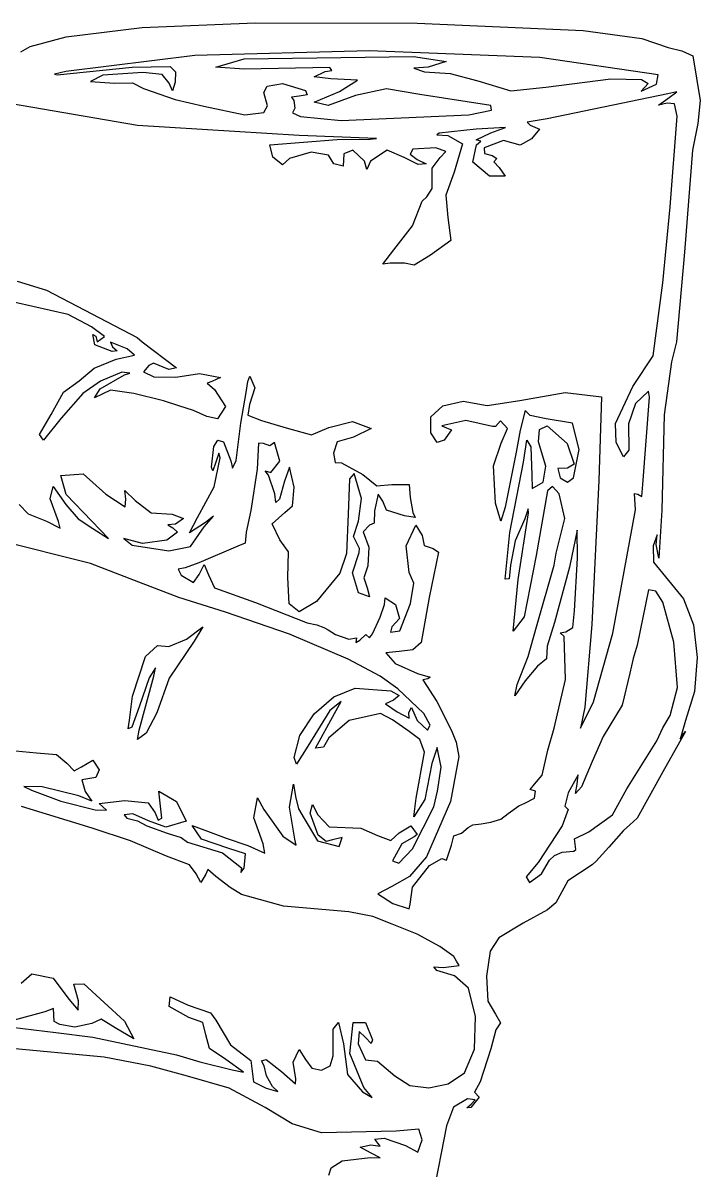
# Model space of a CAD drawing. Header units: centimetres. Extents: x 0 to 27.5, y -5.9 to 8.
# Drawn here: x 22.046 to 23.418, y 4.172 to 6.496 of the extents above; entities that cross this region are included whole.
import ezdxf

# ---------------------------------------------------------------- set-up
doc = ezdxf.new("R2010")
doc.units = ezdxf.units.CM
doc.header["$MEASUREMENT"] = 0
doc.layers.add('digi3 v3_Sketch1', color=7, linetype='Continuous')

msp = doc.modelspace()

# ---------------------------------------------------------------- linework, layer by layer
at = {"layer": 'digi3 v3_Sketch1'}
for p, q in [((22.1331, 6.4677), (22.287, 6.4866)), ((22.287, 6.4866), (22.516, 6.496)), ((22.516, 6.496), (22.8445, 6.4956)), ((22.8445, 6.4956), (23.1808, 6.481)), ((22.0601, 6.4485), (22.1331, 6.4677)), ((23.1808, 6.481), (23.2999, 6.4648)), ((23.2999, 6.4648), (23.3531, 6.446)), ((22.041, 6.4373), (22.0601, 6.4485)), ((22.7469, 6.4395), (22.3937, 6.4303)), ((23.093, 6.4261), (22.7469, 6.4395)), ((23.3531, 6.446), (23.3806, 6.4397)), ((23.3806, 6.4397), (23.4028, 6.4291)), ((22.3937, 6.4303), (22.1327, 6.3979)), ((22.4363, 6.4062), (22.4936, 6.4233)), ((22.4936, 6.4233), (22.8371, 6.428)), ((22.8371, 6.428), (22.9031, 6.4176)), ((22.9031, 6.4176), (22.8669, 6.4065)), ((23.3324, 6.3906), (23.093, 6.4261)), ((23.4028, 6.4291), (23.4176, 6.3389)), ((22.1327, 6.3979), (22.1093, 6.3919)), ((22.1093, 6.3919), (22.115, 6.3907)), ((22.115, 6.3907), (22.2671, 6.4063)), ((22.2885, 6.3956), (22.2075, 6.3903)), ((22.2671, 6.4063), (22.3438, 6.4077)), ((22.3276, 6.3918), (22.2885, 6.3956)), ((22.3421, 6.3742), (22.3276, 6.3918)), ((22.3438, 6.4077), (22.3546, 6.3969)), ((22.3546, 6.3969), (22.3538, 6.3762)), ((22.4936, 6.4024), (22.4363, 6.4062)), ((22.6676, 6.4058), (22.4936, 6.4024)), ((22.6355, 6.387), (22.6579, 6.3976)), ((22.6579, 6.3976), (22.6716, 6.3997)), ((22.6716, 6.3997), (22.6676, 6.4058)), ((22.8669, 6.4065), (22.8379, 6.4047)), ((22.8379, 6.4047), (22.859, 6.3969)), ((22.859, 6.3969), (22.911, 6.3938)), ((22.911, 6.3938), (22.9674, 6.3785)), ((22.2075, 6.3903), (22.1826, 6.3773)), ((22.1826, 6.3773), (22.2308, 6.3739)), ((22.2308, 6.3739), (22.2678, 6.3749)), ((22.2678, 6.3749), (22.2899, 6.3632)), ((22.3489, 6.3584), (22.3421, 6.3742)), ((22.3538, 6.3762), (22.3489, 6.3584)), ((22.5335, 6.3549), (22.5406, 6.368)), ((22.5406, 6.368), (22.5715, 6.3732)), ((22.5715, 6.3732), (22.6182, 6.3589)), ((22.6695, 6.383), (22.6355, 6.387)), ((22.7233, 6.38), (22.6695, 6.383)), ((22.6867, 6.357), (22.7233, 6.38)), ((22.9674, 6.3785), (23.0344, 6.3585)), ((23.1052, 6.3662), (23.2369, 6.3825)), ((23.2369, 6.3825), (23.2986, 6.3816)), ((23.3125, 6.3731), (23.2981, 6.358)), ((23.2981, 6.358), (23.3293, 6.3721)), ((23.2986, 6.3816), (23.3125, 6.3731)), ((23.3293, 6.3721), (23.3324, 6.3906)), ((22.2899, 6.3632), (22.354, 6.341)), ((22.5409, 6.3278), (22.5335, 6.3549)), ((22.6051, 6.3475), (22.5895, 6.3454)), ((22.5895, 6.3454), (22.5942, 6.3388)), ((22.6216, 6.3501), (22.6051, 6.3475)), ((22.6182, 6.3589), (22.6216, 6.3501)), ((22.6355, 6.3358), (22.6867, 6.357)), ((22.7196, 6.3487), (22.6643, 6.3287)), ((22.7824, 6.3625), (22.7196, 6.3487)), ((22.8495, 6.3512), (22.7824, 6.3625)), ((22.9936, 6.329), (22.8495, 6.3512)), ((23.0344, 6.3585), (23.1052, 6.3662)), ((23.3521, 6.3524), (23.1081, 6.3017)), ((23.3521, 6.3429), (23.3707, 6.3561)), ((23.3707, 6.3561), (23.3521, 6.3524)), ((22.2774, 6.2881), (21.9981, 6.3363)), ((22.354, 6.341), (22.4119, 6.3271)), ((22.4119, 6.3271), (22.4951, 6.3098)), ((22.5335, 6.3144), (22.5409, 6.3278)), ((22.5965, 6.3233), (22.5918, 6.314)), ((22.5942, 6.3388), (22.5965, 6.3233)), ((22.6643, 6.3287), (22.6355, 6.3358)), ((22.9948, 6.3191), (22.9936, 6.329)), ((23.3333, 6.3297), (23.3521, 6.3429)), ((23.3512, 6.3335), (23.3333, 6.3297)), ((23.3657, 6.3322), (23.3512, 6.3335)), ((23.3711, 6.3073), (23.3657, 6.3322)), ((23.4176, 6.3389), (23.4131, 6.2922)), ((22.4951, 6.3098), (22.5335, 6.3144)), ((22.5918, 6.314), (22.6083, 6.3066)), ((22.6083, 6.3066), (22.6905, 6.2981)), ((22.6905, 6.2981), (22.9491, 6.31)), ((22.9491, 6.31), (22.9948, 6.3191)), ((22.9491, 6.31), (22.9491, 6.31)), ((23.1081, 6.3017), (23.0676, 6.2948)), ((23.3567, 6.1236), (23.3711, 6.3073)), ((22.6054, 6.2683), (22.2774, 6.2881)), ((22.9638, 6.2811), (22.8889, 6.2724)), ((23.0235, 6.2844), (22.9638, 6.2811)), ((22.9937, 6.2734), (23.0235, 6.2844)), ((23.0676, 6.2948), (23.0733, 6.2887)), ((23.0733, 6.2887), (23.0923, 6.2809)), ((23.0923, 6.2809), (23.0758, 6.2609)), ((23.4131, 6.2922), (23.4021, 6.2384)), ((22.5456, 6.2489), (22.6825, 6.2597)), ((22.7621, 6.2622), (22.6054, 6.2683)), ((22.6825, 6.2597), (22.7494, 6.2607)), ((22.7494, 6.2607), (22.7621, 6.2622)), ((22.8889, 6.2724), (22.8842, 6.2693)), ((22.8842, 6.2693), (22.9063, 6.268)), ((22.9063, 6.268), (22.9362, 6.2512)), ((22.9638, 6.2589), (22.9937, 6.2734)), ((22.9733, 6.2563), (22.9638, 6.2589)), ((22.9649, 6.249), (22.9733, 6.2563)), ((23.0191, 6.258), (22.9801, 6.2431)), ((23.0534, 6.2484), (23.0191, 6.258)), ((23.0758, 6.2609), (23.0534, 6.2484)), ((22.5517, 6.224), (22.5456, 6.2489)), ((22.6293, 6.2341), (22.5854, 6.2217)), ((22.6645, 6.2278), (22.6293, 6.2341)), ((22.6961, 6.2307), (22.6945, 6.2061)), ((22.7143, 6.2382), (22.6961, 6.2307)), ((22.7378, 6.2157), (22.7143, 6.2382)), ((22.7836, 6.2385), (22.7496, 6.2157)), ((22.818, 6.2232), (22.7836, 6.2385)), ((22.8358, 6.2402), (22.8304, 6.2303)), ((22.8304, 6.2303), (22.8443, 6.2195)), ((22.8824, 6.2432), (22.8358, 6.2402)), ((22.9022, 6.2355), (22.8824, 6.2432)), ((22.8912, 6.2235), (22.9022, 6.2355)), ((22.9362, 6.2512), (22.9196, 6.1936)), ((22.9573, 6.214), (22.9649, 6.249)), ((22.9801, 6.2431), (22.981, 6.2316)), ((22.981, 6.2316), (22.9964, 6.2274)), ((23.4021, 6.2384), (23.3864, 6.0313)), ((22.5713, 6.2087), (22.5517, 6.224)), ((22.5854, 6.2217), (22.5713, 6.2087)), ((22.6754, 6.2103), (22.6645, 6.2278)), ((22.6945, 6.2061), (22.6754, 6.2103)), ((22.7426, 6.1989), (22.7378, 6.2157)), ((22.7496, 6.2157), (22.7426, 6.1989)), ((22.8465, 6.2089), (22.818, 6.2232)), ((22.8443, 6.2195), (22.8629, 6.2108)), ((22.8629, 6.2108), (22.8465, 6.2089)), ((22.875, 6.2019), (22.8912, 6.2235)), ((22.991, 6.1854), (22.9573, 6.214)), ((22.9964, 6.2274), (23.0056, 6.2214)), ((23.0056, 6.2214), (22.9994, 6.2145)), ((22.9994, 6.2145), (23.0105, 6.2031)), ((22.8746, 6.1609), (22.875, 6.2019)), ((22.9196, 6.1936), (22.9027, 6.147)), ((23.0225, 6.1854), (22.991, 6.1854)), ((23.0105, 6.2031), (23.0225, 6.1854)), ((22.8642, 6.1436), (22.8746, 6.1609)), ((22.8543, 6.135), (22.8642, 6.1436)), ((22.9027, 6.147), (22.9064, 6.102)), ((22.8351, 6.085), (22.8543, 6.135)), ((23.3421, 5.9693), (23.3567, 6.1236)), ((22.9064, 6.102), (22.9125, 6.0553)), ((22.797, 6.0362), (22.8351, 6.085)), ((22.9125, 6.0553), (22.8712, 6.0253)), ((22.7746, 6.0072), (22.797, 6.0362)), ((22.8712, 6.0253), (22.8381, 6.0054)), ((23.3864, 6.0313), (23.3696, 5.8499)), ((22.7896, 6.0091), (22.7746, 6.0072)), ((22.819, 6.0095), (22.7896, 6.0091)), ((22.8381, 6.0054), (22.819, 6.0095)), ((22.034, 5.9731), (22.0931, 5.9545)), ((22.0931, 5.9545), (22.2768, 5.8587)), ((23.3227, 5.8213), (23.3421, 5.9693)), ((22.1374, 5.9051), (21.9916, 5.9379)), ((22.1846, 5.8802), (22.1374, 5.9051)), ((22.2105, 5.8607), (22.1846, 5.8802)), ((22.1913, 5.8438), (22.1872, 5.8648)), ((22.1872, 5.8648), (22.1931, 5.8613)), ((22.1931, 5.8613), (22.196, 5.8498)), ((22.196, 5.8498), (22.2105, 5.8607)), ((22.2768, 5.8587), (22.2872, 5.8498)), ((22.2264, 5.8301), (22.1913, 5.8438)), ((22.2228, 5.849), (22.227, 5.8399)), ((22.2566, 5.8355), (22.2228, 5.849)), ((22.227, 5.8399), (22.2368, 5.8319)), ((22.2719, 5.8227), (22.2566, 5.8355)), ((22.2872, 5.8498), (22.3565, 5.7971)), ((23.3696, 5.8499), (23.36, 5.8092)), ((22.19, 5.7967), (22.2346, 5.8149)), ((22.2368, 5.8319), (22.2264, 5.8301)), ((22.2346, 5.8149), (22.2719, 5.8227)), ((23.2817, 5.7595), (23.3227, 5.8213)), ((22.1598, 5.7711), (22.19, 5.7967)), ((22.246, 5.7888), (22.2024, 5.7704)), ((22.2623, 5.7868), (22.246, 5.7888)), ((22.2516, 5.7834), (22.2623, 5.7868)), ((22.3007, 5.8018), (22.2898, 5.7891)), ((22.2898, 5.7891), (22.3109, 5.7789)), ((22.31, 5.8067), (22.3007, 5.8018)), ((22.3415, 5.794), (22.31, 5.8067)), ((22.3565, 5.7971), (22.3415, 5.794)), ((23.36, 5.8092), (23.345, 5.7022)), ((22.1275, 5.748), (22.1598, 5.7711)), ((22.2024, 5.7704), (22.1667, 5.7451)), ((22.2018, 5.7549), (22.2516, 5.7834)), ((22.3109, 5.7789), (22.3557, 5.7782)), ((22.3557, 5.7782), (22.4035, 5.7857)), ((22.4035, 5.7857), (22.4461, 5.7777)), ((22.4286, 5.7697), (22.4186, 5.7664)), ((22.4186, 5.7664), (22.4336, 5.7535)), ((22.4461, 5.7777), (22.4286, 5.7697)), ((22.4976, 5.7474), (22.5011, 5.7698)), ((22.5011, 5.7698), (22.5052, 5.7802)), ((22.5052, 5.7802), (22.5155, 5.757)), ((22.1026, 5.7026), (22.1275, 5.748)), ((22.1667, 5.7451), (22.1227, 5.6951)), ((22.1909, 5.7362), (22.2018, 5.7549)), ((22.2232, 5.7519), (22.1909, 5.7362)), ((22.2701, 5.7454), (22.2232, 5.7519)), ((22.3307, 5.7304), (22.2701, 5.7454)), ((22.4336, 5.7535), (22.456, 5.7189)), ((22.4874, 5.6855), (22.4976, 5.7474)), ((22.5155, 5.757), (22.5047, 5.7233)), ((23.0524, 5.731), (23.1446, 5.7475)), ((23.1446, 5.7475), (23.218, 5.7384)), ((23.246, 5.6847), (23.2817, 5.7595)), ((23.3131, 5.7503), (23.2865, 5.7249)), ((23.3154, 5.7378), (23.3131, 5.7503)), ((22.3614, 5.7204), (22.3307, 5.7304)), ((22.3911, 5.7105), (22.3614, 5.7204)), ((22.456, 5.7189), (22.4395, 5.6939)), ((22.5047, 5.7233), (22.5011, 5.7012)), ((22.8719, 5.6977), (22.8965, 5.7205)), ((22.8965, 5.7205), (22.9376, 5.7298)), ((22.9376, 5.7298), (22.9864, 5.7213)), ((22.9864, 5.7213), (23.0524, 5.731)), ((23.218, 5.7384), (23.2123, 5.5693)), ((23.2865, 5.7249), (23.2728, 5.6837)), ((23.3017, 5.5611), (23.3154, 5.7378)), ((22.0792, 5.6619), (22.1026, 5.7026)), ((22.1227, 5.6951), (22.0872, 5.6507)), ((22.4185, 5.6987), (22.3911, 5.7105)), ((22.4395, 5.6939), (22.4185, 5.6987)), ((22.5011, 5.7012), (22.5288, 5.6905)), ((22.8724, 5.6656), (22.8719, 5.6977)), ((23.0633, 5.7105), (23.0534, 5.6712)), ((23.0733, 5.7006), (23.0633, 5.7105)), ((23.1057, 5.694), (23.0733, 5.7006)), ((23.1593, 5.6853), (23.1057, 5.694)), ((23.345, 5.7022), (23.3404, 5.5089)), ((22.4773, 5.6098), (22.4874, 5.6855)), ((22.5288, 5.6905), (22.5791, 5.6756)), ((22.5791, 5.6756), (22.63, 5.6613)), ((22.63, 5.6613), (22.6655, 5.6761)), ((22.6655, 5.6761), (22.7133, 5.6886)), ((22.7133, 5.6886), (22.7509, 5.6741)), ((22.7509, 5.6741), (22.7153, 5.6569)), ((22.9432, 5.6905), (22.8941, 5.68)), ((22.8941, 5.68), (22.904, 5.6756)), ((22.9137, 5.672), (22.8993, 5.6509)), ((22.904, 5.6756), (22.9137, 5.672)), ((22.997, 5.6781), (22.9432, 5.6905)), ((23.0028, 5.6781), (22.997, 5.6781)), ((23.0129, 5.6901), (23.0028, 5.6781)), ((23.0277, 5.6742), (23.0129, 5.6901)), ((23.0149, 5.6446), (23.0277, 5.6742)), ((23.0534, 5.6712), (23.0447, 5.6266)), ((23.0901, 5.6471), (23.0925, 5.6722)), ((23.0925, 5.6722), (23.1077, 5.6799)), ((23.1077, 5.6799), (23.148, 5.6442)), ((23.1729, 5.6317), (23.1593, 5.6853)), ((23.2473, 5.6463), (23.246, 5.6847)), ((23.2728, 5.6837), (23.273, 5.6305)), ((22.0872, 5.6507), (22.0792, 5.6619)), ((22.4323, 5.6379), (22.4408, 5.6504)), ((22.4408, 5.6504), (22.452, 5.6475)), ((22.452, 5.6475), (22.4666, 5.6091)), ((22.7153, 5.6569), (22.682, 5.6471)), ((22.8851, 5.6462), (22.8724, 5.6656)), ((22.8993, 5.6509), (22.8851, 5.6462)), ((23.0598, 5.6063), (23.0669, 5.6506)), ((23.0669, 5.6506), (23.0745, 5.637)), ((22.4275, 5.596), (22.4323, 5.6379)), ((22.4422, 5.6242), (22.4361, 5.6059)), ((22.4449, 5.6149), (22.4422, 5.6242)), ((22.523, 5.6448), (22.5205, 5.5922)), ((22.5332, 5.6439), (22.523, 5.6448)), ((22.5456, 5.6395), (22.5332, 5.6439)), ((22.5556, 5.6457), (22.5456, 5.6395)), ((22.5664, 5.6084), (22.5556, 5.6457)), ((22.682, 5.6471), (22.675, 5.6246)), ((22.675, 5.6246), (22.6785, 5.6057)), ((22.9991, 5.5987), (23.0149, 5.6446)), ((23.0447, 5.6266), (23.0227, 5.5148)), ((23.0745, 5.637), (23.0765, 5.5797)), ((23.105, 5.5982), (23.0901, 5.6471)), ((23.148, 5.6442), (23.1622, 5.6019)), ((23.161, 5.5742), (23.1729, 5.6317)), ((23.2626, 5.6168), (23.2473, 5.6463)), ((23.273, 5.6305), (23.2626, 5.6168)), ((22.4361, 5.6059), (22.4302, 5.5887)), ((22.433, 5.5565), (22.4449, 5.6149)), ((22.4666, 5.6091), (22.4703, 5.5938)), ((22.4703, 5.5938), (22.4773, 5.6098)), ((22.5481, 5.5855), (22.5664, 5.6084)), ((22.6785, 5.6057), (22.6909, 5.6049)), ((22.6909, 5.6049), (22.7344, 5.5814)), ((23.0322, 5.4635), (23.0598, 5.6063)), ((23.1622, 5.6019), (23.1489, 5.5942)), ((22.1224, 5.5793), (22.1673, 5.5827)), ((22.1333, 5.5409), (22.1224, 5.5793)), ((22.1673, 5.5827), (22.2137, 5.5411)), ((22.4302, 5.5887), (22.4275, 5.596)), ((22.5205, 5.5922), (22.5072, 5.5081)), ((22.5367, 5.5883), (22.5481, 5.5855)), ((22.5432, 5.5796), (22.5367, 5.5883)), ((22.5558, 5.5417), (22.5432, 5.5796)), ((22.5855, 5.596), (22.5754, 5.568)), ((22.5954, 5.5558), (22.5855, 5.596)), ((22.7167, 5.5833), (22.7074, 5.5725)), ((22.7317, 5.5323), (22.7167, 5.5833)), ((22.7344, 5.5814), (22.7627, 5.5583)), ((23.003, 5.5232), (22.9991, 5.5987)), ((23.0765, 5.5797), (23.0773, 5.5526)), ((23.0994, 5.5659), (23.105, 5.5982)), ((23.1489, 5.5942), (23.1293, 5.5931)), ((23.1293, 5.5931), (23.1344, 5.5744)), ((22.1009, 5.5319), (22.1069, 5.5566)), ((22.1069, 5.5566), (22.1328, 5.5207)), ((22.3994, 5.4939), (22.433, 5.5565)), ((22.5754, 5.568), (22.5656, 5.5312)), ((22.5916, 5.5176), (22.5954, 5.5558)), ((22.7074, 5.5725), (22.7049, 5.5009)), ((22.7627, 5.5583), (22.7931, 5.5607)), ((22.7931, 5.5607), (22.828, 5.5611)), ((22.828, 5.5611), (22.8301, 5.5345)), ((23.0773, 5.5526), (23.0994, 5.5659)), ((23.1185, 5.5568), (23.1088, 5.5479)), ((23.1323, 5.5422), (23.1185, 5.5568)), ((23.1344, 5.5744), (23.1487, 5.5659)), ((23.1487, 5.5659), (23.161, 5.5742)), ((23.2123, 5.5693), (23.1985, 5.2774)), ((23.2999, 5.5365), (23.3017, 5.5611)), ((22.1179, 5.4859), (22.1009, 5.5319)), ((22.1854, 5.4866), (22.1333, 5.5409)), ((22.2137, 5.5411), (22.2528, 5.5157)), ((22.254, 5.5314), (22.2518, 5.5485)), ((22.2518, 5.5485), (22.2727, 5.5282)), ((22.2528, 5.5157), (22.254, 5.5314)), ((22.5578, 5.5245), (22.5558, 5.5417)), ((22.5656, 5.5312), (22.5578, 5.5245)), ((22.7253, 5.4867), (22.7317, 5.5323)), ((22.7651, 5.5412), (22.7582, 5.5074)), ((22.7746, 5.5269), (22.7651, 5.5412)), ((22.8301, 5.5345), (22.8359, 5.5045)), ((23.1088, 5.5479), (23.0856, 5.4168)), ((23.1438, 5.4922), (23.1323, 5.5422)), ((23.2871, 5.5099), (23.2847, 5.5425)), ((23.2847, 5.5425), (23.2916, 5.5412)), ((23.2916, 5.5412), (23.2999, 5.5365)), ((22.0379, 5.5206), (22.0559, 5.5014)), ((22.1328, 5.5207), (22.1576, 5.4914)), ((22.2727, 5.5282), (22.3055, 5.5035)), ((22.5072, 5.5081), (22.4976, 5.4646)), ((22.5762, 5.5044), (22.5916, 5.5176)), ((22.7821, 5.5092), (22.7746, 5.5269)), ((22.8187, 5.4972), (22.7821, 5.5092)), ((23.0141, 5.4868), (23.003, 5.5232)), ((23.0227, 5.5148), (23.0141, 5.4868)), ((23.0692, 5.5114), (23.0624, 5.4914)), ((23.0698, 5.5033), (23.0692, 5.5114)), ((23.2409, 5.2599), (23.2871, 5.5099)), ((23.3404, 5.5089), (23.3338, 5.4118)), ((22.0559, 5.5014), (22.0932, 5.4868)), ((22.0932, 5.4868), (22.1207, 5.4723)), ((22.1207, 5.4723), (22.1179, 5.4859)), ((22.1576, 5.4914), (22.1872, 5.4715)), ((22.2187, 5.4516), (22.1854, 5.4866)), ((22.3055, 5.5035), (22.3481, 5.5007)), ((22.3481, 5.5007), (22.3711, 5.4919)), ((22.3711, 5.4919), (22.3545, 5.4808)), ((22.3833, 5.4628), (22.3994, 5.4939)), ((22.4127, 5.4749), (22.4316, 5.4968)), ((22.4316, 5.4968), (22.4156, 5.4839)), ((22.5506, 5.4814), (22.5762, 5.5044)), ((22.7049, 5.5009), (22.7012, 5.4211)), ((22.7152, 5.4558), (22.7253, 5.4867)), ((22.7582, 5.5074), (22.7573, 5.4824)), ((22.8403, 5.4941), (22.8187, 5.4972)), ((22.8359, 5.5045), (22.8403, 5.4941)), ((23.0624, 5.4914), (23.0427, 5.4471)), ((23.0487, 5.3682), (23.0698, 5.5033)), ((23.1262, 5.4217), (23.1438, 5.4922)), ((22.1872, 5.4715), (22.2187, 5.4516)), ((22.3585, 5.4642), (22.337, 5.4484)), ((22.3545, 5.4808), (22.3392, 5.4789)), ((22.3392, 5.4789), (22.3492, 5.4731)), ((22.3492, 5.4731), (22.3585, 5.4642)), ((22.4156, 5.4839), (22.3833, 5.4628)), ((22.3853, 5.4351), (22.4127, 5.4749)), ((22.4976, 5.4646), (22.4962, 5.4422)), ((22.5663, 5.449), (22.5506, 5.4814)), ((22.7478, 5.4786), (22.7349, 5.4647)), ((22.7349, 5.4647), (22.7465, 5.4339)), ((22.7573, 5.4824), (22.7478, 5.4786)), ((22.822, 5.4369), (22.8416, 5.4784)), ((22.8416, 5.4784), (22.8543, 5.4574)), ((23.0225, 5.369), (23.0322, 5.4635)), ((23.1688, 5.4687), (23.1532, 5.3933)), ((23.1692, 5.4118), (23.1688, 5.4687)), ((22.1822, 5.4012), (21.978, 5.4517)), ((22.2501, 5.4512), (22.2668, 5.4383)), ((22.2876, 5.4412), (22.2501, 5.4512)), ((22.2668, 5.4383), (22.3412, 5.4267)), ((22.337, 5.4484), (22.2876, 5.4412)), ((22.4962, 5.4422), (22.4809, 5.4361)), ((22.5836, 5.4245), (22.5663, 5.449)), ((22.7273, 5.4315), (22.7152, 5.4558)), ((22.8543, 5.4574), (22.8589, 5.437)), ((23.0427, 5.4471), (23.0335, 5.3978)), ((23.3305, 5.4588), (23.3226, 5.4367)), ((23.3288, 5.4392), (23.3305, 5.4588)), ((23.3338, 5.4118), (23.3288, 5.4392)), ((22.3412, 5.4267), (22.3853, 5.4351)), ((22.4809, 5.4361), (22.4017, 5.4024)), ((22.5821, 5.3723), (22.5836, 5.4245)), ((22.7012, 5.4211), (22.6875, 5.3812)), ((22.7131, 5.3821), (22.7267, 5.4231)), ((22.7267, 5.4231), (22.7273, 5.4315)), ((22.7465, 5.4339), (22.7445, 5.3964)), ((22.8284, 5.3829), (22.822, 5.4369)), ((22.8589, 5.437), (22.8767, 5.4315)), ((22.8875, 5.424), (22.8688, 5.3321)), ((22.8767, 5.4315), (22.8875, 5.424)), ((23.0856, 5.4168), (23.0611, 5.2927)), ((23.1221, 5.3976), (23.1262, 5.4217)), ((23.3226, 5.4367), (23.3232, 5.4033)), ((22.2718, 5.3664), (22.1822, 5.4012)), ((22.3746, 5.3919), (22.3602, 5.3891)), ((22.4017, 5.4024), (22.3746, 5.3919)), ((22.4027, 5.3783), (22.4129, 5.3988)), ((22.4129, 5.3988), (22.4218, 5.3779)), ((22.7445, 5.3964), (22.736, 5.372)), ((23.0335, 5.3978), (23.031, 5.3696)), ((23.0862, 5.2724), (23.1221, 5.3976)), ((23.1532, 5.3933), (23.1227, 5.2815)), ((23.1633, 5.3047), (23.1692, 5.4118)), ((23.3232, 5.4033), (23.3838, 5.329)), ((22.3602, 5.3891), (22.3664, 5.3769)), ((22.3664, 5.3769), (22.3914, 5.3625)), ((22.3914, 5.3625), (22.4027, 5.3783)), ((22.4218, 5.3779), (22.434, 5.3519)), ((22.5847, 5.3191), (22.5821, 5.3723)), ((22.6875, 5.3812), (22.6407, 5.3238)), ((22.7258, 5.3413), (22.7131, 5.3821)), ((22.736, 5.372), (22.7428, 5.3514)), ((22.8377, 5.3611), (22.8284, 5.3829)), ((23.031, 5.3696), (23.0225, 5.369)), ((22.3614, 5.3323), (22.2718, 5.3664)), ((22.434, 5.3519), (22.5171, 5.3217)), ((22.7428, 5.3514), (22.7477, 5.3332)), ((22.8306, 5.3197), (22.8377, 5.3611)), ((23.0388, 5.2637), (23.0487, 5.3682)), ((23.3132, 5.3475), (23.2901, 5.2356)), ((23.3279, 5.3449), (23.3132, 5.3475)), ((22.456, 5.3024), (22.3614, 5.3323)), ((22.6407, 5.3238), (22.6054, 5.303)), ((22.7477, 5.3332), (22.7258, 5.3413)), ((22.778, 5.3179), (22.7796, 5.3316)), ((22.7796, 5.3316), (22.8002, 5.3179)), ((22.8688, 5.3321), (22.8526, 5.2406)), ((23.342, 5.3225), (23.3279, 5.3449)), ((23.3642, 5.2413), (23.342, 5.3225)), ((23.3838, 5.329), (23.4041, 5.2767)), ((22.5854, 5.2574), (22.456, 5.3024)), ((22.5171, 5.3217), (22.6212, 5.2809)), ((22.6054, 5.303), (22.5847, 5.3191)), ((22.7691, 5.2918), (22.778, 5.3179)), ((22.8002, 5.3179), (22.8084, 5.2897)), ((22.8094, 5.2644), (22.8306, 5.3197)), ((23.1595, 5.271), (23.1633, 5.3047)), ((22.6212, 5.2809), (22.6412, 5.2764)), ((22.6412, 5.2764), (22.6552, 5.2715)), ((22.7539, 5.2587), (22.7691, 5.2918)), ((22.8084, 5.2897), (22.7929, 5.2724)), ((23.0611, 5.2927), (23.0388, 5.2637)), ((23.1227, 5.2815), (23.1078, 5.2331)), ((23.1985, 5.2774), (23.1839, 5.1099)), ((23.4041, 5.2767), (23.4118, 5.2101)), ((22.3767, 5.2476), (22.4101, 5.2724)), ((22.4101, 5.2724), (22.3926, 5.2437)), ((22.7049, 5.207), (22.5854, 5.2574)), ((22.6552, 5.2715), (22.6641, 5.2668)), ((22.6641, 5.2668), (22.679, 5.2567)), ((22.679, 5.2567), (22.7061, 5.2479)), ((22.7281, 5.2455), (22.7407, 5.2567)), ((22.7407, 5.2567), (22.748, 5.2505)), ((22.748, 5.2505), (22.7539, 5.2587)), ((22.7929, 5.2724), (22.7901, 5.2616)), ((22.7901, 5.2616), (22.8094, 5.2644)), ((23.0693, 5.2126), (23.0862, 5.2724)), ((23.1341, 5.2604), (23.1455, 5.2623)), ((23.1424, 5.253), (23.1341, 5.2604)), ((23.1451, 5.1657), (23.1424, 5.253)), ((23.1455, 5.2623), (23.1595, 5.271)), ((23.2016, 5.1207), (23.2409, 5.2599)), ((22.2936, 5.2126), (22.318, 5.2348)), ((22.318, 5.2348), (22.3414, 5.2329)), ((22.3414, 5.2329), (22.3767, 5.2476)), ((22.3926, 5.2437), (22.3421, 5.1688)), ((22.7061, 5.2479), (22.7212, 5.2502)), ((22.7212, 5.2502), (22.7204, 5.2411)), ((22.7204, 5.2411), (22.7281, 5.2455)), ((22.8526, 5.2406), (22.8357, 5.2259)), ((23.1078, 5.2331), (23.1066, 5.208)), ((23.2901, 5.2356), (23.2818, 5.2082)), ((23.372, 5.1497), (23.3642, 5.2413)), ((22.2679, 5.1321), (22.2936, 5.2126)), ((22.7696, 5.1723), (22.7049, 5.207)), ((22.8077, 5.2226), (22.7811, 5.2196)), ((22.7811, 5.2196), (22.7997, 5.1984)), ((22.8357, 5.2259), (22.8077, 5.2226)), ((23.0472, 5.1554), (23.0693, 5.2126)), ((23.1066, 5.208), (23.0884, 5.1927)), ((23.2818, 5.2082), (23.2756, 5.1785)), ((23.4118, 5.2101), (23.4065, 5.1414)), ((22.314, 5.1895), (22.3014, 5.1693)), ((22.3107, 5.1728), (22.314, 5.1895)), ((22.7997, 5.1984), (22.8448, 5.1779)), ((23.0884, 5.1927), (23.0634, 5.1629)), ((22.3014, 5.1693), (22.2814, 5.1103)), ((22.2961, 5.1181), (22.3107, 5.1728)), ((22.3421, 5.1688), (22.3169, 5.098)), ((22.8054, 5.1468), (22.7696, 5.1723)), ((22.8448, 5.1779), (22.8705, 5.1707)), ((22.8658, 5.1669), (22.856, 5.1649)), ((22.856, 5.1649), (22.8841, 5.1215)), ((22.8705, 5.1707), (22.8658, 5.1669)), ((23.0634, 5.1629), (23.042, 5.133)), ((23.1219, 5.0674), (23.1451, 5.1657)), ((23.2756, 5.1785), (23.26, 5.114)), ((22.6754, 5.1307), (22.7188, 5.1483)), ((22.7188, 5.1483), (22.791, 5.1429)), ((22.791, 5.1429), (22.8079, 5.1333)), ((22.8578, 5.0973), (22.8054, 5.1468)), ((23.042, 5.133), (23.0472, 5.1554)), ((23.3573, 5.0932), (23.372, 5.1497)), ((23.4065, 5.1414), (23.3883, 5.0825)), ((22.2616, 5.0832), (22.2679, 5.1321)), ((22.2811, 5.0633), (22.2961, 5.1181)), ((22.6357, 5.096), (22.6754, 5.1307)), ((22.6904, 5.121), (22.6673, 5.1028)), ((22.677, 5.0967), (22.6904, 5.121)), ((22.7964, 5.1241), (22.7804, 5.1165)), ((22.7804, 5.1165), (22.8038, 5.1002)), ((22.8079, 5.1333), (22.7964, 5.1241)), ((22.8841, 5.1215), (22.914, 5.0624)), ((23.1754, 5.0674), (23.2016, 5.1207)), ((23.26, 5.114), (23.2213, 5.0503)), ((22.2814, 5.1103), (22.266, 5.069)), ((22.3169, 5.098), (22.2954, 5.0574)), ((22.6066, 5.0522), (22.6357, 5.096)), ((22.6673, 5.1028), (22.6228, 5.0305)), ((22.6387, 5.0266), (22.677, 5.0967)), ((22.7701, 5.0972), (22.7068, 5.083)), ((22.7945, 5.084), (22.7701, 5.0972)), ((22.8038, 5.1002), (22.8284, 5.0876)), ((22.8275, 5.0993), (22.8326, 5.1092)), ((22.8284, 5.0876), (22.8275, 5.0993)), ((22.8326, 5.1092), (22.8443, 5.0826)), ((22.8706, 5.0734), (22.8578, 5.0973)), ((23.1839, 5.1099), (23.1754, 5.0674)), ((23.3423, 5.0678), (23.3573, 5.0932)), ((22.2585, 5.0661), (22.2616, 5.0832)), ((22.266, 5.069), (22.2585, 5.0661)), ((22.7068, 5.083), (22.6651, 5.048)), ((22.8285, 5.0607), (22.7945, 5.084)), ((22.8443, 5.0826), (22.8652, 5.0633)), ((22.8652, 5.0633), (22.8706, 5.0734)), ((23.109, 5.0226), (23.1219, 5.0674)), ((23.3299, 5.0414), (23.3423, 5.0678)), ((23.3883, 5.0825), (23.3771, 5.0451)), ((22.2775, 5.044), (22.2811, 5.0633)), ((22.2954, 5.0574), (22.2775, 5.044)), ((22.2811, 5.0633), (22.2811, 5.0633)), ((22.5954, 5.0075), (22.6066, 5.0522)), ((22.6651, 5.048), (22.6549, 5.0287)), ((22.8499, 5.0443), (22.8285, 5.0607)), ((22.859, 5.0188), (22.8499, 5.0443)), ((22.914, 5.0624), (22.9236, 5.0386)), ((23.2213, 5.0503), (23.1988, 4.9995)), ((23.388, 5.0608), (23.3425, 4.979)), ((23.3771, 5.0451), (23.3822, 5.0534)), ((23.3822, 5.0534), (23.388, 5.0608)), ((22.0307, 5.0216), (22.0729, 5.0175)), ((22.6228, 5.0305), (22.6001, 4.994)), ((22.6549, 5.0287), (22.6387, 5.0266)), ((22.8848, 5.028), (22.8742, 4.9954)), ((22.8928, 4.9885), (22.8848, 5.028)), ((22.9236, 5.0386), (22.9286, 5.0101)), ((23.0977, 4.9719), (23.109, 5.0226)), ((23.2695, 4.9445), (23.3299, 5.0414)), ((22.0729, 5.0175), (22.1137, 5.014)), ((22.1137, 5.014), (22.1347, 4.9964)), ((22.164, 4.9889), (22.1872, 5.0026)), ((22.1872, 5.0026), (22.2002, 4.9829)), ((22.6001, 4.994), (22.5954, 5.0075)), ((22.8424, 4.9257), (22.859, 5.0188)), ((22.9286, 5.0101), (22.912, 4.9189)), ((23.1988, 4.9995), (23.1774, 4.9481)), ((22.1347, 4.9964), (22.1494, 4.9806)), ((22.1494, 4.9806), (22.164, 4.9889)), ((22.2002, 4.9829), (22.193, 4.967)), ((22.8742, 4.9954), (22.8597, 4.9228)), ((22.8854, 4.9393), (22.8928, 4.9885)), ((23.3425, 4.979), (23.2899, 4.8847)), ((22.193, 4.967), (22.1647, 4.9626)), ((22.1647, 4.9626), (22.1715, 4.9388)), ((22.5857, 4.9071), (22.594, 4.9538)), ((22.594, 4.9538), (22.5978, 4.9289)), ((23.0733, 4.9432), (23.0822, 4.9538)), ((23.0822, 4.9538), (23.0977, 4.9719)), ((23.1705, 4.9725), (23.1504, 4.9362)), ((23.1652, 4.9351), (23.1688, 4.9538)), ((23.1688, 4.9538), (23.1705, 4.9725)), ((22.0846, 4.9483), (22.0471, 4.9488)), ((22.0471, 4.9488), (22.0627, 4.9415)), ((22.0627, 4.9415), (22.1225, 4.9191)), ((22.1586, 4.9301), (22.0846, 4.9483)), ((22.1854, 4.9196), (22.1586, 4.9301)), ((22.1715, 4.9388), (22.1854, 4.9196)), ((22.3211, 4.9397), (22.3564, 4.919)), ((22.3235, 4.9151), (22.3211, 4.9397)), ((22.5978, 4.9289), (22.6042, 4.904)), ((22.8781, 4.908), (22.8854, 4.9393)), ((23.084, 4.9393), (23.0733, 4.9432)), ((23.0819, 4.9254), (23.084, 4.9393)), ((23.1504, 4.9362), (23.1439, 4.9094)), ((23.1774, 4.9481), (23.1652, 4.9351)), ((23.2402, 4.8919), (23.2695, 4.9445)), ((22.1861, 4.8647), (22.0426, 4.9083)), ((22.1225, 4.9191), (22.1922, 4.9015)), ((22.1998, 4.9147), (22.2522, 4.9209)), ((22.2146, 4.9012), (22.1998, 4.9147)), ((22.2522, 4.9209), (22.2993, 4.9161)), ((22.2993, 4.9161), (22.3133, 4.896)), ((22.327, 4.8847), (22.3235, 4.9151)), ((22.3564, 4.919), (22.3762, 4.8789)), ((22.5137, 4.8853), (22.5207, 4.9259)), ((22.5207, 4.9259), (22.5338, 4.9023)), ((22.5964, 4.8423), (22.5857, 4.9071)), ((22.6042, 4.904), (22.6153, 4.8845)), ((22.6276, 4.8952), (22.6326, 4.9126)), ((22.6326, 4.9126), (22.6432, 4.8916)), ((22.8346, 4.8227), (22.8781, 4.908)), ((22.8377, 4.8873), (22.8424, 4.9257)), ((22.8597, 4.9228), (22.8377, 4.8873)), ((22.912, 4.9189), (22.8636, 4.8066)), ((23.0288, 4.8941), (23.0501, 4.9098)), ((23.0501, 4.9098), (23.0626, 4.9152)), ((23.0626, 4.9152), (23.0819, 4.9254)), ((23.1439, 4.9094), (23.1504, 4.9022)), ((22.1922, 4.9015), (22.2146, 4.9012)), ((22.2683, 4.8939), (22.2508, 4.8918)), ((22.2508, 4.8918), (22.2564, 4.8846)), ((22.2564, 4.8846), (22.2777, 4.8797)), ((22.3001, 4.8798), (22.2683, 4.8939)), ((22.3133, 4.896), (22.3197, 4.881)), ((22.3197, 4.881), (22.327, 4.8847)), ((22.5321, 4.8327), (22.5137, 4.8853)), ((22.5338, 4.9023), (22.5721, 4.8487)), ((22.6153, 4.8845), (22.6424, 4.8389)), ((22.644, 4.8503), (22.6276, 4.8952)), ((22.6432, 4.8916), (22.6663, 4.8671)), ((22.9937, 4.877), (23.0136, 4.8829)), ((23.0136, 4.8829), (23.0288, 4.8941)), ((23.1504, 4.9022), (23.138, 4.8691)), ((23.1923, 4.8569), (23.2402, 4.8919)), ((23.2899, 4.8847), (23.2756, 4.8713)), ((22.2634, 4.8392), (22.1861, 4.8647)), ((22.2777, 4.8797), (22.2968, 4.8691)), ((22.2968, 4.8691), (22.3378, 4.8542)), ((22.3353, 4.8666), (22.3001, 4.8798)), ((22.3762, 4.8789), (22.3353, 4.8666)), ((22.4073, 4.8422), (22.3887, 4.8699)), ((22.3887, 4.8699), (22.4144, 4.8608)), ((22.4144, 4.8608), (22.4574, 4.8443)), ((22.6663, 4.8671), (22.7299, 4.8644)), ((22.7299, 4.8644), (22.7642, 4.8495)), ((22.8081, 4.8553), (22.8316, 4.8695)), ((22.8316, 4.8695), (22.8443, 4.852)), ((22.9345, 4.8542), (22.9478, 4.8659)), ((22.9478, 4.8659), (22.9572, 4.8712)), ((22.9572, 4.8712), (22.9738, 4.8735)), ((22.9738, 4.8735), (22.9937, 4.877)), ((23.138, 4.8691), (23.0897, 4.7953)), ((23.2627, 4.8598), (23.2328, 4.8264)), ((23.2756, 4.8713), (23.2627, 4.8598)), ((22.3367, 4.8078), (22.2634, 4.8392)), ((22.3378, 4.8542), (22.3664, 4.8459)), ((22.3664, 4.8459), (22.3788, 4.8366)), ((22.3788, 4.8366), (22.45, 4.8144)), ((22.461, 4.8244), (22.4073, 4.8422)), ((22.4574, 4.8443), (22.5014, 4.8297)), ((22.5721, 4.8487), (22.5992, 4.8302)), ((22.5992, 4.8302), (22.5964, 4.8423)), ((22.6424, 4.8389), (22.6861, 4.8273)), ((22.6602, 4.8374), (22.644, 4.8503)), ((22.6731, 4.8413), (22.6602, 4.8374)), ((22.6923, 4.8459), (22.6731, 4.8413)), ((22.6861, 4.8273), (22.6923, 4.8459)), ((22.7642, 4.8495), (22.7913, 4.8397)), ((22.7913, 4.8397), (22.8081, 4.8553)), ((22.8385, 4.8468), (22.8132, 4.8327)), ((22.8443, 4.852), (22.8385, 4.8468)), ((22.914, 4.8299), (22.9186, 4.8488)), ((22.9186, 4.8488), (22.9345, 4.8542)), ((23.1629, 4.8428), (23.1923, 4.8569)), ((23.1661, 4.8212), (23.1629, 4.8428)), ((22.45, 4.8144), (22.4885, 4.7845)), ((22.4967, 4.8126), (22.461, 4.8244)), ((22.4941, 4.7836), (22.4967, 4.8126)), ((22.5014, 4.8297), (22.5356, 4.8142)), ((22.5356, 4.8142), (22.5321, 4.8327)), ((22.8132, 4.8327), (22.7945, 4.7982)), ((22.8069, 4.7935), (22.8346, 4.8227)), ((22.9041, 4.7995), (22.914, 4.8299)), ((23.1225, 4.8094), (23.1384, 4.8162)), ((23.1384, 4.8162), (23.1616, 4.8178)), ((23.1616, 4.8178), (23.1661, 4.8212)), ((23.2328, 4.8264), (23.2074, 4.7975)), ((22.3829, 4.7901), (22.3367, 4.8078)), ((22.3963, 4.7724), (22.3829, 4.7901)), ((22.7945, 4.7982), (22.8069, 4.7935)), ((22.8636, 4.8066), (22.829, 4.7669)), ((22.8346, 4.7452), (22.8696, 4.7887)), ((22.8696, 4.7887), (22.8941, 4.8034)), ((22.8941, 4.8034), (22.9041, 4.7995)), ((23.0897, 4.7953), (23.0651, 4.7659)), ((23.0962, 4.7721), (23.1126, 4.7995)), ((23.1126, 4.7995), (23.1225, 4.8094)), ((23.199, 4.7905), (23.1498, 4.7582)), ((23.2074, 4.7975), (23.199, 4.7905)), ((22.4062, 4.7547), (22.3963, 4.7724)), ((22.4162, 4.7715), (22.4062, 4.7547)), ((22.4199, 4.7812), (22.4162, 4.7715)), ((22.4365, 4.7665), (22.4199, 4.7812)), ((22.4656, 4.7447), (22.4365, 4.7665)), ((22.4885, 4.7845), (22.4869, 4.775)), ((22.4869, 4.775), (22.4941, 4.7836)), ((22.829, 4.7669), (22.7931, 4.7465)), ((23.0651, 4.7659), (23.072, 4.7547)), ((23.072, 4.7547), (23.0962, 4.7721)), ((23.0962, 4.7721), (23.0962, 4.7721)), ((22.4887, 4.7305), (22.4656, 4.7447)), ((22.7931, 4.7465), (22.7648, 4.7315)), ((22.8303, 4.711), (22.8346, 4.7452)), ((23.1498, 4.7582), (23.1255, 4.7135)), ((22.5734, 4.7069), (22.4887, 4.7305)), ((22.7648, 4.7315), (22.7948, 4.7121)), ((22.7056, 4.6949), (22.5734, 4.7069)), ((22.7547, 4.6858), (22.7056, 4.6949)), ((22.7948, 4.7121), (22.8281, 4.7012)), ((22.8281, 4.7012), (22.8303, 4.711)), ((23.1082, 4.699), (23.0589, 4.6723)), ((23.1255, 4.7135), (23.1082, 4.699)), ((22.7939, 4.6701), (22.7547, 4.6858)), ((23.0589, 4.6723), (23.0101, 4.6427)), ((22.8445, 4.6499), (22.7939, 4.6701)), ((22.89, 4.6249), (22.8445, 4.6499)), ((22.9185, 4.6045), (22.89, 4.6249)), ((23.0101, 4.6427), (22.9924, 4.6153)), ((22.9239, 4.5954), (22.9185, 4.6045)), ((22.9924, 4.6153), (22.9846, 4.5648)), ((22.878, 4.5839), (22.8968, 4.5825)), ((22.8841, 4.5764), (22.878, 4.5839)), ((22.8968, 4.5825), (22.9297, 4.5867)), ((22.9297, 4.5867), (22.9239, 4.5954)), ((22.0417, 4.5506), (22.0635, 4.5697)), ((22.0635, 4.5697), (22.1068, 4.561)), ((22.1068, 4.561), (22.1385, 4.5182)), ((22.9203, 4.5657), (22.8841, 4.5764)), ((22.9481, 4.5406), (22.9203, 4.5657)), ((22.9846, 4.5648), (22.9879, 4.5145)), ((22.1489, 4.5485), (22.1692, 4.5492)), ((22.1579, 4.5151), (22.1489, 4.5485)), ((22.1692, 4.5492), (22.2516, 4.4734)), ((22.9625, 4.4828), (22.9481, 4.5406)), ((22.1385, 4.5182), (22.1577, 4.4958)), ((22.1577, 4.4958), (22.1579, 4.5151)), ((22.3419, 4.5032), (22.3437, 4.5228)), ((22.3437, 4.5228), (22.3806, 4.5062)), ((22.9879, 4.5145), (23.0033, 4.4877)), ((22.0896, 4.4924), (22.0277, 4.476)), ((22.1076, 4.4995), (22.0896, 4.4924)), ((22.1088, 4.4729), (22.1076, 4.4995)), ((22.382, 4.4814), (22.3419, 4.5032)), ((22.3806, 4.5062), (22.4259, 4.4907)), ((22.4259, 4.4907), (22.4361, 4.4755)), ((23.0033, 4.4877), (23.0135, 4.4702)), ((22.1201, 4.467), (22.1088, 4.4729)), ((22.1505, 4.4613), (22.1201, 4.467)), ((22.1853, 4.4689), (22.1505, 4.4613)), ((22.2044, 4.4779), (22.1853, 4.4689)), ((22.2322, 4.4602), (22.2044, 4.4779)), ((22.2516, 4.4734), (22.2702, 4.4377)), ((22.4102, 4.471), (22.382, 4.4814)), ((22.4162, 4.4458), (22.4102, 4.471)), ((22.4361, 4.4755), (22.4664, 4.4256)), ((22.6743, 4.4575), (22.685, 4.4709)), ((22.685, 4.4709), (22.6951, 4.428)), ((22.7077, 4.4079), (22.7149, 4.4709)), ((22.7149, 4.4709), (22.7398, 4.4711)), ((22.7398, 4.4711), (22.754, 4.4361)), ((22.9608, 4.4172), (22.9625, 4.4828)), ((23.0135, 4.4702), (23.0038, 4.456)), ((22.0229, 4.4613), (22.1125, 4.4506)), ((22.1125, 4.4506), (22.1872, 4.4412)), ((22.1872, 4.4412), (22.3564, 4.4057)), ((22.2323, 4.4602), (22.2322, 4.4602)), ((22.2702, 4.4377), (22.2323, 4.4602)), ((22.4239, 4.4182), (22.4162, 4.4458)), ((22.6742, 4.4037), (22.6743, 4.4575)), ((22.7269, 4.4524), (22.7248, 4.428)), ((22.7394, 4.4405), (22.7269, 4.4524)), ((22.7509, 4.4286), (22.7394, 4.4405)), ((23.0038, 4.456), (22.9939, 4.4175)), ((22.2099, 4.4008), (22.008, 4.4194)), ((22.4569, 4.3958), (22.4239, 4.4182)), ((22.4664, 4.4256), (22.5076, 4.3939)), ((22.5931, 4.3908), (22.6053, 4.4162)), ((22.6053, 4.4162), (22.6182, 4.3962)), ((22.6951, 4.428), (22.7035, 4.3653)), ((22.7248, 4.428), (22.7397, 4.395)), ((22.754, 4.4361), (22.7509, 4.4286)), ((22.9406, 4.369), (22.9608, 4.4172)), ((22.9939, 4.4175), (22.9717, 4.3508)), ((22.3045, 4.3827), (22.2099, 4.4008)), ((22.3564, 4.4057), (22.4037, 4.3914)), ((22.4928, 4.37), (22.4569, 4.3958)), ((22.5076, 4.3939), (22.51, 4.3721)), ((22.5288, 4.3934), (22.5383, 4.3962)), ((22.5343, 4.3829), (22.5288, 4.3934)), ((22.5383, 4.3962), (22.5696, 4.3714)), ((22.6182, 4.3962), (22.631, 4.3782)), ((22.6678, 4.3831), (22.6742, 4.4037)), ((22.7361, 4.3394), (22.7077, 4.4079)), ((22.7397, 4.395), (22.7637, 4.3925)), ((22.7637, 4.3925), (22.7992, 4.3626)), ((22.379, 4.3621), (22.3045, 4.3827)), ((22.4037, 4.3914), (22.4694, 4.3751)), ((22.4694, 4.3751), (22.4928, 4.37)), ((22.51, 4.3721), (22.5128, 4.3509)), ((22.5388, 4.3629), (22.5343, 4.3829)), ((22.5696, 4.3714), (22.5976, 4.3465)), ((22.5988, 4.3569), (22.5931, 4.3908)), ((22.631, 4.3782), (22.6505, 4.3742)), ((22.6505, 4.3742), (22.6678, 4.3831)), ((22.4633, 4.3382), (22.379, 4.3621)), ((22.5128, 4.3509), (22.5381, 4.3376)), ((22.5513, 4.3415), (22.5388, 4.3629)), ((22.5976, 4.3465), (22.5988, 4.3569)), ((22.7035, 4.3653), (22.7333, 4.3306)), ((22.7992, 4.3626), (22.8298, 4.3434)), ((22.868, 4.3383), (22.9072, 4.3469)), ((22.9072, 4.3469), (22.9406, 4.369)), ((22.9717, 4.3508), (22.9608, 4.3296)), ((22.5364, 4.2988), (22.4633, 4.3382)), ((22.5381, 4.3376), (22.5623, 4.3309)), ((22.5623, 4.3309), (22.5513, 4.3415)), ((22.7333, 4.3306), (22.7534, 4.319)), ((22.7534, 4.319), (22.7361, 4.3394)), ((22.8298, 4.3434), (22.868, 4.3383)), ((22.9608, 4.3296), (22.9697, 4.3197)), ((22.9463, 4.3165), (22.918, 4.2992)), ((22.9451, 4.2981), (22.9541, 4.3057)), ((22.9618, 4.3143), (22.9463, 4.3165)), ((22.9697, 4.3197), (22.9532, 4.299)), ((22.9541, 4.3057), (22.9618, 4.3143)), ((22.591, 4.2658), (22.5364, 4.2988)), ((22.918, 4.2992), (22.9038, 4.2618)), ((22.9532, 4.299), (22.9451, 4.2981)), ((22.6508, 4.2472), (22.591, 4.2658)), ((22.8476, 4.255), (22.802, 4.2509)), ((22.8542, 4.2332), (22.8476, 4.255)), ((22.9038, 4.2618), (22.8732, 4.1047)), ((22.802, 4.2509), (22.6508, 4.2472)), ((22.7585, 4.2346), (22.7778, 4.2368)), ((22.7646, 4.2265), (22.7585, 4.2346)), ((22.7778, 4.2368), (22.8208, 4.222)), ((22.8458, 4.2083), (22.8542, 4.2332)), ((22.7289, 4.2185), (22.7507, 4.2232)), ((22.7497, 4.2071), (22.7289, 4.2185)), ((22.7696, 4.1971), (22.7497, 4.2071)), ((22.7507, 4.2232), (22.7697, 4.2202)), ((22.7697, 4.2202), (22.7646, 4.2265)), ((22.8208, 4.222), (22.8458, 4.2083)), ((22.6699, 4.1768), (22.6925, 4.1908)), ((22.6925, 4.1908), (22.7491, 4.1974)), ((22.7491, 4.1974), (22.7696, 4.1971)), ((22.6651, 4.1617), (22.6699, 4.1768))]:
    msp.add_line(p, q, dxfattribs=at)

doc.saveas('drawing.dxf')
